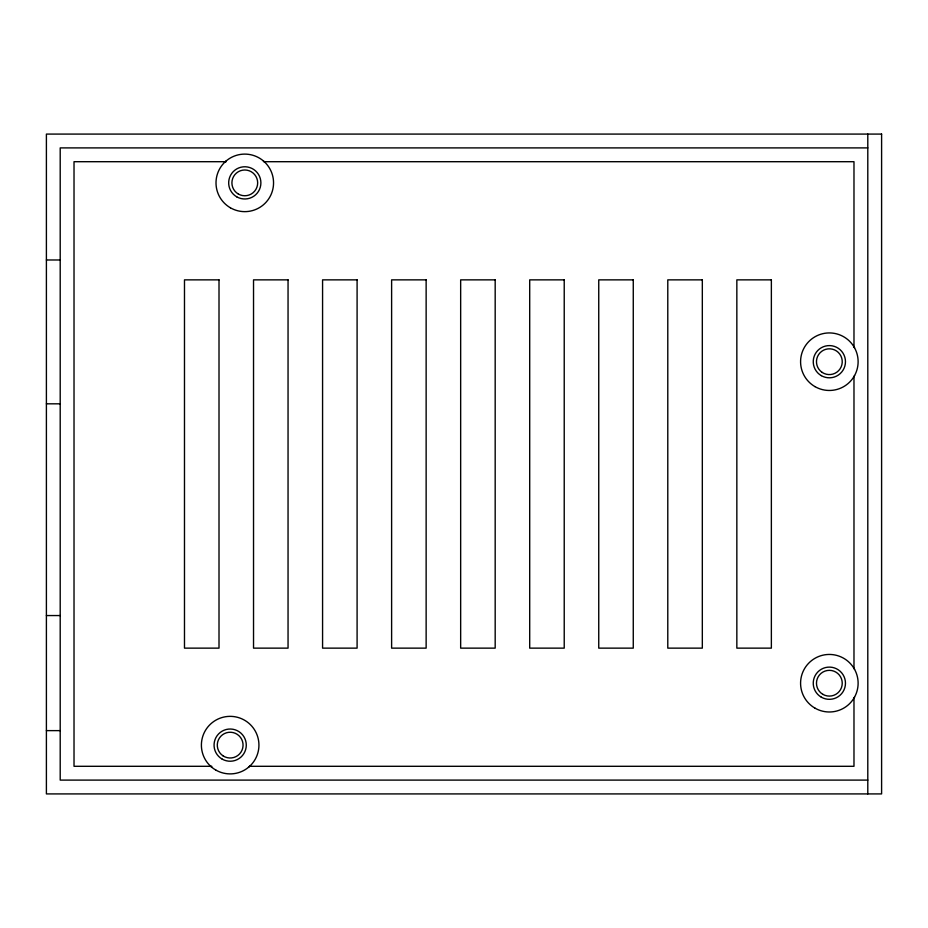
<?xml version="1.0" encoding="UTF-8"?>
<svg xmlns="http://www.w3.org/2000/svg" width="928" height="928" viewBox="0 0 928 928"><rect width="100%" height="100%" fill="white"/><g stroke="black" fill="none" stroke-linecap="round" stroke-linejoin="round"><path stroke-width="1.39" d="M854.572 375.562L853.98 376.548L853.98 668.369L854.572 669.355M853.644 698.633L854.572 697.079M225.098 161.901L226.444 160.706M248.507 767.294L249.864 766.099M867.796 147.9L60.204 147.9L60.204 780.1L867.796 780.1M226.246 161.704L74.02 161.704L74.02 766.296L211.746 766.296M263.935 161.704L853.98 161.704L853.98 347.281M46.4 259.979L60.204 259.979M46.4 403.819L60.204 403.819M46.4 615.554L60.204 615.554M46.4 730.626L60.204 730.626M249.435 766.296L853.98 766.296L853.98 698.065M263.123 160.706L264.48 161.901M210.482 766.099L211.839 767.294M853.644 346.283L854.572 347.838M867.796 134.084L867.796 793.916M881.6 134.084L46.4 134.084L46.4 793.916L881.6 793.916L881.6 134.084M219.008 279.862L184.486 279.862L184.486 648.138L219.008 648.138L219.008 279.862M288.051 279.862L253.53 279.862L253.53 648.138L288.051 648.138L288.051 279.862M357.094 279.862L322.573 279.862L322.573 648.138L357.094 648.138L357.094 279.862M426.138 279.862L391.616 279.862L391.616 648.138L426.138 648.138L426.138 279.862M495.181 279.862L460.659 279.862L460.659 648.138L495.181 648.138L495.181 279.862M564.224 279.862L529.702 279.862L529.702 648.138L564.224 648.138L564.224 279.862M633.267 279.862L598.746 279.862L598.746 648.138L633.267 648.138L633.267 279.862M702.322 279.862L667.789 279.862L667.789 648.138L702.322 648.138L702.322 279.862M771.365 279.862L736.844 279.862L736.844 648.138L771.365 648.138L771.365 279.862M215.783 770.043A28.768 28.768 0 0 0 258.935 745.126A28.768 28.768 0 0 0 215.783 720.209A28.768 28.768 0 0 0 215.783 770.043M230.399 207.791A28.768 28.768 0 0 0 273.551 182.874A28.768 28.768 0 0 0 230.399 157.957A28.768 28.768 0 0 0 230.399 207.791M814.97 386.616A28.768 28.768 0 0 0 858.122 361.7A28.768 28.768 0 0 0 814.97 336.783A28.768 28.768 0 0 0 814.97 386.616M814.97 708.134A28.768 28.768 0 0 0 858.122 683.217A28.768 28.768 0 0 0 814.97 658.3A28.768 28.768 0 0 0 814.97 708.134M222.117 759.081A16.112 16.112 0 0 0 246.28 745.126A16.112 16.112 0 0 0 222.117 731.171A16.112 16.112 0 0 0 222.117 759.081M821.303 697.172A16.112 16.112 0 0 0 845.466 683.217A16.112 16.112 0 0 0 821.303 669.262A16.112 16.112 0 0 0 821.303 697.172M821.303 375.654A16.112 16.112 0 0 0 845.466 361.7A16.112 16.112 0 0 0 821.303 347.745A16.112 16.112 0 0 0 821.303 375.654M236.733 196.829A16.112 16.112 0 0 0 260.896 182.874A16.112 16.112 0 0 0 236.733 168.919A16.112 16.112 0 0 0 236.733 196.829M223.045 755.856A12.888 12.888 0 0 0 243.032 745.938A12.888 12.888 0 0 0 224.437 733.584A12.888 12.888 0 0 0 223.045 755.856M822.916 694.376A12.888 12.888 0 0 0 842.241 683.217A12.888 12.888 0 0 0 822.916 672.058A12.888 12.888 0 0 0 822.916 694.376M822.22 372.43A12.888 12.888 0 0 0 842.218 362.512A12.888 12.888 0 0 0 823.623 350.158A12.888 12.888 0 0 0 822.22 372.43M238.345 194.033A12.888 12.888 0 0 0 257.671 182.874A12.888 12.888 0 0 0 238.345 171.715A12.888 12.888 0 0 0 238.345 194.033"/></g></svg>
